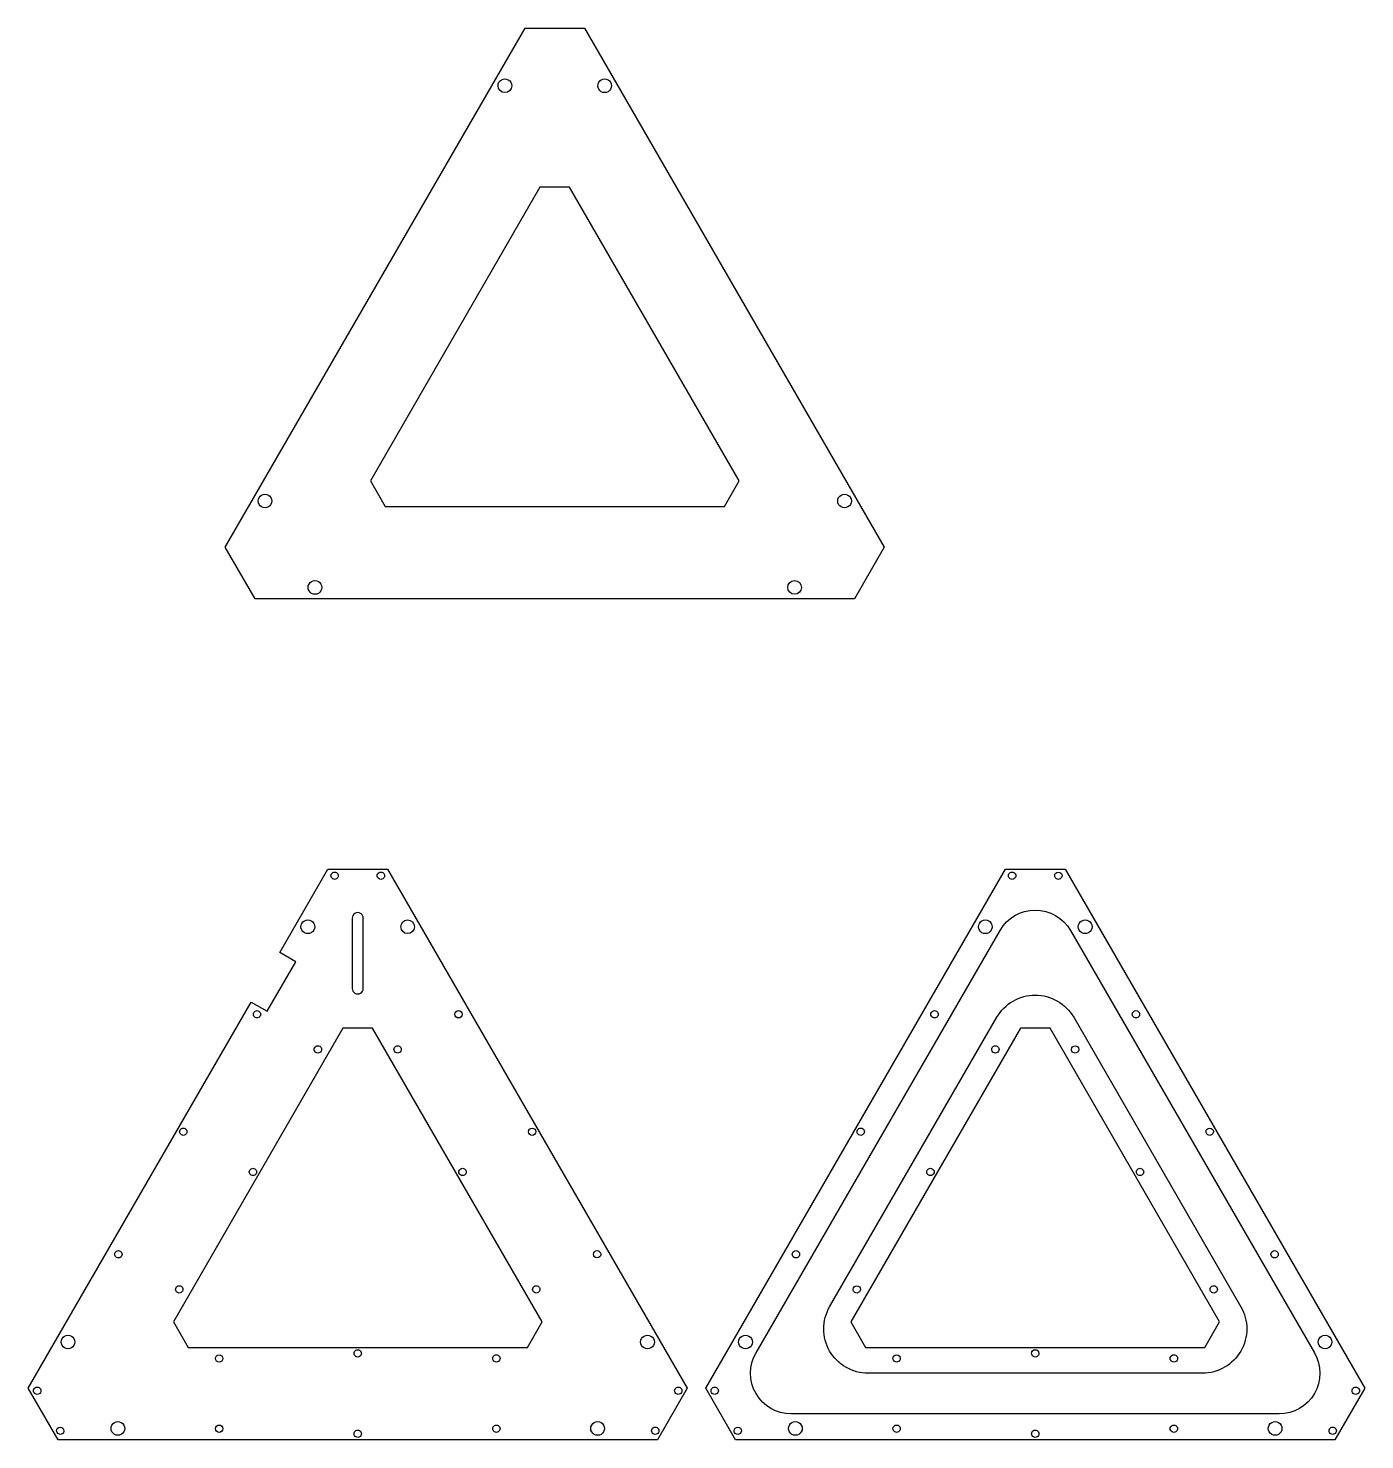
# Model space of a CAD drawing. Extents: x 89 to 635, y 56 to 757.
# Drawn here: x 89.1 to 450.6, y 374.8 to 756.8 of the extents above; entities that cross this region are included whole.
import ezdxf

# ---------------------------------------------------------------- set-up
doc = ezdxf.new("R2010")
doc.units = 0
doc.layers.get('0').update_dxf_attribs({"linetype": 'CONTINUOUS'})

msp = doc.modelspace()

# ---------------------------------------------------------------- linework, layer by layer
at = {"color": 7}
for p, q in [((142.418766, 616.357125), (223.495036, 756.785345)), ((223.495036, 756.785345), (239.595036, 756.785345)), ((239.595036, 756.785345), (320.671306, 616.357125)), ((219.895026, 741.222065), (219.895026, 741.222065)), ((246.895026, 741.222065), (246.895026, 741.222065)), ((227.545036, 713.800155), (181.670036, 634.342315)), ((235.545036, 713.800155), (227.545036, 713.800155)), ((281.420036, 634.342315), (235.545036, 713.800155)), ((181.670036, 634.342315), (185.670036, 627.414115)), ((277.420036, 627.414115), (281.420036, 634.342315)), ((155.021952, 628.858605), (155.021952, 628.858605)), ((185.670036, 627.414115), (277.420036, 627.414115)), ((311.768106, 628.858605), (311.768106, 628.858605)), ((150.468766, 602.414115), (142.418766, 616.357125)), ((320.671306, 616.357125), (312.621306, 602.414115)), ((168.521956, 605.475915), (168.521956, 605.475915)), ((298.268126, 605.475915), (298.268126, 605.475915)), ((312.621306, 602.414115), (150.468766, 602.414115)), ((157.20254, 506.70177), (170.20254, 529.218431)), ((170.20254, 529.218431), (186.30254, 529.218431)), ((172.99254, 527.468431), (172.99254, 527.468431)), ((185.49254, 527.468431), (185.49254, 527.468431)), ((186.30254, 529.218431), (267.378811, 388.790211)), ((272.378811, 388.790211), (353.455081, 529.218431)), ((353.455081, 529.218431), (369.555081, 529.218431)), ((356.245081, 527.468431), (356.245081, 527.468431)), ((368.745081, 527.468431), (368.745081, 527.468431)), ((369.555081, 529.218431), (450.631351, 388.790211)), ((176.75254, 515.9924), (176.75254, 515.9924)), ((166.60254, 513.655159), (166.60254, 513.655159)), ((193.60254, 513.655159), (193.60254, 513.655159)), ((285.979446, 398.347202), (351.978801, 512.66144)), ((349.855081, 513.655159), (349.855081, 513.655159)), ((376.855081, 513.655159), (376.855081, 513.655159)), ((153.782667, 490.778376), (161.532667, 504.20177)), ((161.532667, 504.20177), (157.20254, 506.70177)), ((89.12627, 388.790211), (149.45254, 493.278376)), ((149.45254, 493.278376), (153.782667, 490.778376)), ((151.996216, 489.969421), (151.996216, 489.969421)), ((206.488865, 489.969421), (206.488865, 489.969421)), ((305.89803, 410.847202), (351.112776, 489.16144)), ((335.248756, 489.969421), (335.248756, 489.969421)), ((371.897386, 489.16144), (417.112132, 410.847202)), ((389.741405, 489.969421), (389.741405, 489.969421)), ((174.25254, 486.233236), (128.37754, 406.775406)), ((182.25254, 486.233236), (174.25254, 486.233236)), ((174.25254, 486.233236), (174.25254, 486.233236)), ((228.12754, 406.775406), (182.25254, 486.233236)), ((357.505081, 486.233236), (311.630081, 406.775406)), ((365.505081, 486.233236), (357.505081, 486.233236)), ((357.505081, 486.233236), (357.505081, 486.233236)), ((411.380081, 406.775406), (365.505081, 486.233236)), ((168.450698, 480.469421), (168.450698, 480.469421)), ((190.034382, 480.469421), (190.034382, 480.469421)), ((351.703239, 480.469421), (351.703239, 480.469421)), ((373.286923, 480.469421), (373.286923, 480.469421)), ((132.056333, 458.192531), (132.056333, 458.192531)), ((226.426681, 458.196111), (226.426681, 458.196111)), ((315.308873, 458.192531), (315.308873, 458.192531)), ((409.679221, 458.196111), (409.679221, 458.196111)), ((150.903113, 447.316111), (150.903113, 447.316111)), ((207.584035, 447.312531), (207.584035, 447.312531)), ((334.155653, 447.316111), (334.155653, 447.316111)), ((390.836575, 447.312531), (390.836575, 447.312531)), ((114.508747, 425.039221), (114.508747, 425.039221)), ((243.976334, 425.039221), (243.976334, 425.039221)), ((297.761288, 425.039221), (297.761288, 425.039221)), ((427.228874, 425.039221), (427.228874, 425.039221)), ((130.96323, 415.539221), (130.96323, 415.539221)), ((227.521851, 415.539221), (227.521851, 415.539221)), ((314.21577, 415.539221), (314.21577, 415.539221)), ((410.774391, 415.539221), (410.774391, 415.539221)), ((305.89803, 410.847202), (305.89803, 410.847202)), ((128.37754, 406.775406), (132.37754, 399.847202)), ((224.12754, 399.847202), (228.12754, 406.775406)), ((311.630081, 406.775406), (315.630081, 399.847202)), ((407.380081, 399.847202), (411.380081, 406.775406)), ((101.729459, 401.291686), (101.729459, 401.291686)), ((258.475622, 401.291686), (258.475622, 401.291686)), ((284.981999, 401.291686), (284.981999, 401.291686)), ((441.728162, 401.291686), (441.728162, 401.291686)), ((132.37754, 399.847202), (224.12754, 399.847202)), ((179.240473, 398.227202), (179.240473, 398.227202)), ((315.630081, 399.847202), (407.380081, 399.847202)), ((362.493014, 398.227202), (362.493014, 398.227202)), ((141.755072, 396.847202), (141.755072, 396.847202)), ((216.730009, 396.847202), (216.730009, 396.847202)), ((325.007612, 396.847202), (325.007612, 396.847202)), ((399.982549, 396.847202), (399.982549, 396.847202)), ((406.719827, 392.847202), (316.290335, 392.847202)), ((97.17627, 374.847202), (89.12627, 388.790211)), ((92.531815, 388.106366), (92.531815, 388.106366)), ((267.378811, 388.790211), (259.328811, 374.847202)), ((265.953266, 388.106366), (265.953266, 388.106366)), ((267.378811, 388.790211), (267.378811, 388.790211)), ((280.428811, 374.847202), (272.378811, 388.790211)), ((275.784355, 388.106366), (275.784355, 388.106366)), ((450.631351, 388.790211), (442.581351, 374.847202)), ((449.205806, 388.106366), (449.205806, 388.106366)), ((450.631351, 388.790211), (450.631351, 388.790211)), ((427.504436, 381.847202), (295.505725, 381.847202)), ((295.505725, 381.847202), (295.505725, 381.847202)), ((259.328811, 374.847202), (97.17627, 374.847202)), ((98.781815, 377.281048), (98.781815, 377.281048)), ((115.229459, 377.909), (115.229459, 377.909)), ((141.755072, 377.847202), (141.755072, 377.847202)), ((179.244607, 376.467202), (179.244607, 376.467202)), ((216.730009, 377.847202), (216.730009, 377.847202)), ((244.975622, 377.909), (244.975622, 377.909)), ((259.703266, 377.281048), (259.703266, 377.281048)), ((442.581351, 374.847202), (280.428811, 374.847202)), ((282.034355, 377.281048), (282.034355, 377.281048)), ((298.481999, 377.909), (298.481999, 377.909)), ((325.007612, 377.847202), (325.007612, 377.847202)), ((362.497148, 376.467202), (362.497148, 376.467202)), ((399.982549, 377.847202), (399.982549, 377.847202)), ((428.228162, 377.909), (428.228162, 377.909)), ((442.955806, 377.281048), (442.955806, 377.281048))]:
    msp.add_line(p, q, dxfattribs=at)
for points in [[(216.195026, 741.222065), (216.195026, 741.883006), (216.547634, 742.493741), (217.120026, 742.824212)], [(218.045026, 739.372065), (217.023299, 739.372065), (216.195026, 740.200338), (216.195026, 741.222065)], [(217.120026, 742.824212), (217.692418, 743.154682), (218.397634, 743.154682), (218.970026, 742.824212)], [(219.895026, 741.222065), (219.895026, 740.200338), (219.066753, 739.372065), (218.045026, 739.372065)], [(218.970026, 742.824212), (219.542418, 742.493741), (219.895026, 741.883006), (219.895026, 741.222065)], [(243.195026, 741.222065), (243.195026, 741.883006), (243.547634, 742.493741), (244.120026, 742.824212)], [(244.120026, 739.619918), (243.547634, 739.950388), (243.195026, 740.561123), (243.195026, 741.222065)], [(244.120026, 742.824212), (244.692418, 743.154682), (245.397634, 743.154682), (245.970026, 742.824212)], [(245.970026, 742.824212), (246.542418, 742.493741), (246.895026, 741.883006), (246.895026, 741.222065)], [(246.895026, 741.222065), (246.895026, 740.561123), (246.542418, 739.950388), (245.970026, 739.619918)], [(245.970026, 739.619918), (245.397634, 739.289447), (244.692418, 739.289447), (244.120026, 739.619918)], [(151.321952, 628.858605), (151.321952, 629.519546), (151.67456, 630.130281), (152.246952, 630.460752)], [(152.246952, 630.460752), (152.819344, 630.791222), (153.52456, 630.791222), (154.096952, 630.460752)], [(154.096952, 630.460752), (154.669344, 630.130281), (155.021952, 629.519546), (155.021952, 628.858605)], [(308.068106, 628.858605), (308.068106, 629.519546), (308.420714, 630.130281), (308.993106, 630.460752)], [(308.993106, 630.460752), (309.565498, 630.791222), (310.270714, 630.791222), (310.843106, 630.460752)], [(310.843106, 630.460752), (311.415498, 630.130281), (311.768106, 629.519546), (311.768106, 628.858605)], [(152.246952, 627.256458), (151.67456, 627.586928), (151.321952, 628.197663), (151.321952, 628.858605)], [(154.096952, 627.256458), (153.52456, 626.925987), (152.819344, 626.925987), (152.246952, 627.256458)], [(155.021952, 628.858605), (155.021952, 628.197663), (154.669344, 627.586928), (154.096952, 627.256458)], [(308.993106, 627.256458), (308.420714, 627.586928), (308.068106, 628.197663), (308.068106, 628.858605)], [(310.843106, 627.256458), (310.270714, 626.925987), (309.565498, 626.925987), (308.993106, 627.256458)], [(311.768106, 628.858605), (311.768106, 628.197663), (311.415498, 627.586928), (310.843106, 627.256458)], [(165.746956, 607.078062), (166.319348, 607.408532), (167.024564, 607.408532), (167.596956, 607.078062)], [(294.568126, 605.475915), (294.568126, 606.497641), (295.396399, 607.325914), (296.418126, 607.325914)], [(296.418126, 607.325914), (297.439853, 607.325914), (298.268126, 606.497641), (298.268126, 605.475915)], [(164.821956, 605.475915), (164.821956, 606.136856), (165.174564, 606.747591), (165.746956, 607.078062)], [(165.746956, 603.873768), (165.174564, 604.204238), (164.821956, 604.814973), (164.821956, 605.475915)], [(167.596956, 603.873768), (167.024564, 603.543297), (166.319348, 603.543297), (165.746956, 603.873768)], [(167.596956, 607.078062), (168.169348, 606.747591), (168.521956, 606.136856), (168.521956, 605.475915)], [(168.521956, 605.475915), (168.521956, 604.814973), (168.169348, 604.204238), (167.596956, 603.873768)], [(296.418126, 603.625915), (295.396399, 603.625915), (294.568126, 604.454188), (294.568126, 605.475915)], [(298.268126, 605.475915), (298.268126, 604.454188), (297.439853, 603.625915), (296.418126, 603.625915)], [(171.01254, 527.468431), (171.01254, 527.822123), (171.201233, 528.148949), (171.50754, 528.325796)], [(171.50754, 526.611065), (171.201233, 526.787912), (171.01254, 527.114738), (171.01254, 527.468431)], [(171.50754, 528.325796), (171.813847, 528.502642), (172.191233, 528.502642), (172.49754, 528.325796)], [(172.49754, 528.325796), (172.803847, 528.148949), (172.99254, 527.822123), (172.99254, 527.468431)], [(172.99254, 527.468431), (172.99254, 527.114738), (172.803847, 526.787912), (172.49754, 526.611065)], [(183.51254, 527.468431), (183.51254, 527.822123), (183.701233, 528.148949), (184.00754, 528.325796)], [(184.00754, 526.611065), (183.701233, 526.787912), (183.51254, 527.114738), (183.51254, 527.468431)], [(184.00754, 528.325796), (184.313847, 528.502642), (184.691233, 528.502642), (184.99754, 528.325796)], [(184.99754, 528.325796), (185.303847, 528.148949), (185.49254, 527.822123), (185.49254, 527.468431)], [(185.49254, 527.468431), (185.49254, 527.114738), (185.303847, 526.787912), (184.99754, 526.611065)], [(354.265081, 527.468431), (354.265081, 527.822123), (354.453774, 528.148949), (354.760081, 528.325796)], [(354.760081, 526.611065), (354.453774, 526.787912), (354.265081, 527.114738), (354.265081, 527.468431)], [(354.760081, 528.325796), (355.066388, 528.502642), (355.443774, 528.502642), (355.750081, 528.325796)], [(355.750081, 528.325796), (356.056388, 528.148949), (356.245081, 527.822123), (356.245081, 527.468431)], [(356.245081, 527.468431), (356.245081, 527.114738), (356.056388, 526.787912), (355.750081, 526.611065)], [(366.765081, 527.468431), (366.765081, 528.015192), (367.208319, 528.45843), (367.755081, 528.45843)], [(367.260081, 526.611065), (366.953774, 526.787912), (366.765081, 527.114738), (366.765081, 527.468431)], [(367.755081, 528.45843), (368.301843, 528.45843), (368.745081, 528.015192), (368.745081, 527.468431)], [(368.745081, 527.468431), (368.745081, 527.114738), (368.556388, 526.787912), (368.250081, 526.611065)], [(172.49754, 526.611065), (172.191233, 526.434219), (171.813847, 526.434219), (171.50754, 526.611065)], [(184.99754, 526.611065), (184.691233, 526.434219), (184.313847, 526.434219), (184.00754, 526.611065)], [(355.750081, 526.611065), (355.443774, 526.434219), (355.066388, 526.434219), (354.760081, 526.611065)], [(368.250081, 526.611065), (367.943774, 526.434219), (367.566388, 526.434219), (367.260081, 526.611065)], [(177.50254, 517.291438), (177.038439, 517.023489), (176.75254, 516.528299), (176.75254, 515.9924)], [(176.75254, 515.9924), (176.75254, 515.9924), (176.75254, 496.9924), (176.75254, 496.9924)], [(179.00254, 517.291438), (178.538439, 517.559387), (177.966642, 517.559387), (177.50254, 517.291438)], [(179.75254, 515.9924), (179.75254, 516.528299), (179.466642, 517.023489), (179.00254, 517.291438)], [(179.75254, 496.9924), (179.75254, 496.9924), (179.75254, 515.9924), (179.75254, 515.9924)], [(351.978801, 512.66144), (353.943762, 516.064851), (357.575159, 518.16144), (361.505081, 518.16144)], [(361.505081, 518.16144), (365.435002, 518.16144), (369.066399, 516.064851), (371.03136, 512.66144)], [(162.90254, 513.655159), (162.90254, 514.3161), (163.255148, 514.926835), (163.82754, 515.257306)], [(163.82754, 512.053012), (163.255148, 512.383483), (162.90254, 512.994218), (162.90254, 513.655159)], [(163.82754, 515.257306), (164.399932, 515.587777), (165.105148, 515.587777), (165.67754, 515.257306)], [(165.67754, 512.053012), (165.105148, 511.722541), (164.399932, 511.722541), (163.82754, 512.053012)], [(165.67754, 515.257306), (166.249932, 514.926835), (166.60254, 514.3161), (166.60254, 513.655159)], [(166.60254, 513.655159), (166.60254, 512.994218), (166.249932, 512.383483), (165.67754, 512.053012)], [(189.90254, 513.655159), (189.902541, 514.676886), (190.730814, 515.505159), (191.75254, 515.505159)], [(191.75254, 511.805159), (190.730814, 511.805159), (189.902541, 512.633432), (189.90254, 513.655159)], [(191.75254, 515.505159), (192.774267, 515.505159), (193.60254, 514.676886), (193.60254, 513.655159)], [(193.60254, 513.655159), (193.60254, 512.633432), (192.774267, 511.805159), (191.75254, 511.805159)], [(346.155081, 513.655159), (346.155081, 514.3161), (346.507689, 514.926835), (347.080081, 515.257306)], [(347.080081, 512.053012), (346.507689, 512.383483), (346.155081, 512.994218), (346.155081, 513.655159)], [(347.080081, 515.257306), (347.652473, 515.587777), (348.357689, 515.587777), (348.930081, 515.257306)], [(348.930081, 512.053012), (348.357689, 511.722541), (347.652473, 511.722541), (347.080081, 512.053012)], [(348.930081, 515.257306), (349.502473, 514.926835), (349.855081, 514.3161), (349.855081, 513.655159)], [(349.855081, 513.655159), (349.855081, 512.994218), (349.502473, 512.383483), (348.930081, 512.053012)], [(371.03136, 512.66144), (371.03136, 512.66144), (437.030716, 398.347202), (437.030716, 398.347202)], [(373.155081, 513.655159), (373.155081, 514.3161), (373.507689, 514.926835), (374.080081, 515.257306)], [(374.080081, 512.053012), (373.507689, 512.383483), (373.155081, 512.994218), (373.155081, 513.655159)], [(374.080081, 515.257306), (374.652473, 515.587777), (375.357689, 515.587777), (375.930081, 515.257306)], [(375.930081, 512.053012), (375.357689, 511.722541), (374.652473, 511.722541), (374.080081, 512.053012)], [(375.930081, 515.257306), (376.502473, 514.926835), (376.855081, 514.3161), (376.855081, 513.655159)], [(376.855081, 513.655159), (376.855081, 512.994218), (376.502473, 512.383483), (375.930081, 512.053012)], [(176.75254, 496.9924), (176.75254, 496.456502), (177.038439, 495.961311), (177.50254, 495.693362)], [(179.00254, 495.693362), (179.466642, 495.961311), (179.75254, 496.456502), (179.75254, 496.9924)], [(177.50254, 495.693362), (177.966642, 495.425413), (178.538439, 495.425413), (179.00254, 495.693362)], [(351.112776, 489.16144), (353.256369, 492.874252), (357.217894, 495.16144), (361.505081, 495.16144)], [(361.505081, 495.16144), (365.792268, 495.16144), (369.753792, 492.874252), (371.897386, 489.16144)], [(150.016216, 489.969421), (150.016216, 490.323114), (150.204909, 490.64994), (150.511216, 490.826786)], [(150.511216, 489.112056), (150.204909, 489.288902), (150.016216, 489.615728), (150.016216, 489.969421)], [(150.511216, 490.826786), (150.817523, 491.003633), (151.194909, 491.003633), (151.501216, 490.826786)], [(151.501216, 489.112056), (151.194909, 488.935209), (150.817523, 488.935209), (150.511216, 489.112056)], [(151.501216, 490.826786), (151.807523, 490.64994), (151.996216, 490.323114), (151.996216, 489.969421)], [(151.996216, 489.969421), (151.996216, 489.615728), (151.807523, 489.288902), (151.501216, 489.112056)], [(204.508865, 489.969421), (204.508865, 490.516183), (204.952103, 490.959421), (205.498865, 490.959421)], [(205.498865, 488.979421), (204.952103, 488.979421), (204.508865, 489.422659), (204.508865, 489.969421)], [(205.498865, 490.959421), (206.045627, 490.959421), (206.488865, 490.516183), (206.488865, 489.969421)], [(206.488865, 489.969421), (206.488865, 489.422659), (206.045627, 488.979421), (205.498865, 488.979421)], [(333.268756, 489.969421), (333.268756, 490.323114), (333.457449, 490.64994), (333.763756, 490.826786)], [(333.763756, 489.112056), (333.457449, 489.288902), (333.268756, 489.615728), (333.268756, 489.969421)], [(333.763756, 490.826786), (334.070063, 491.003633), (334.447449, 491.003633), (334.753756, 490.826786)], [(334.753756, 489.112056), (334.447449, 488.935209), (334.070063, 488.935209), (333.763756, 489.112056)], [(334.753756, 490.826786), (335.060063, 490.64994), (335.248756, 490.323114), (335.248756, 489.969421)], [(335.248756, 489.969421), (335.248756, 489.615728), (335.060063, 489.288902), (334.753756, 489.112056)], [(387.761405, 489.969421), (387.761405, 490.516183), (388.204644, 490.959421), (388.751405, 490.959421)], [(388.256405, 489.112056), (387.950098, 489.288902), (387.761405, 489.615728), (387.761405, 489.969421)], [(389.246405, 489.112056), (388.940098, 488.935209), (388.562712, 488.935209), (388.256405, 489.112056)], [(388.751405, 490.959421), (389.298167, 490.959421), (389.741405, 490.516183), (389.741405, 489.969421)], [(389.741405, 489.969421), (389.741405, 489.615728), (389.552712, 489.288902), (389.246405, 489.112056)], [(166.470698, 480.469421), (166.470698, 480.823114), (166.659391, 481.14994), (166.965698, 481.326786)], [(166.965698, 481.326786), (167.272006, 481.503633), (167.649391, 481.503633), (167.955698, 481.326786)], [(167.955698, 481.326786), (168.262006, 481.14994), (168.450698, 480.823114), (168.450698, 480.469421)], [(188.054382, 480.469421), (188.054382, 480.823114), (188.243075, 481.14994), (188.549382, 481.326786)], [(188.549382, 481.326786), (188.855689, 481.503633), (189.233075, 481.503633), (189.539382, 481.326786)], [(189.539382, 481.326786), (189.845689, 481.14994), (190.034382, 480.823114), (190.034382, 480.469421)], [(349.723239, 480.469421), (349.723239, 480.823114), (349.911932, 481.14994), (350.218239, 481.326786)], [(350.218239, 481.326786), (350.524546, 481.503633), (350.901932, 481.503633), (351.208239, 481.326786)], [(351.208239, 481.326786), (351.514546, 481.14994), (351.703239, 480.823114), (351.703239, 480.469421)], [(371.306923, 480.469421), (371.306923, 481.016183), (371.750161, 481.459421), (372.296923, 481.459421)], [(372.296923, 481.459421), (372.843684, 481.459421), (373.286923, 481.016183), (373.286923, 480.469421)], [(166.965698, 479.612056), (166.659391, 479.788902), (166.470698, 480.115728), (166.470698, 480.469421)], [(167.955698, 479.612056), (167.649391, 479.435209), (167.272006, 479.435209), (166.965698, 479.612056)], [(168.450698, 480.469421), (168.450698, 480.115728), (168.262006, 479.788902), (167.955698, 479.612056)], [(188.549382, 479.612056), (188.243075, 479.788902), (188.054382, 480.115728), (188.054382, 480.469421)], [(189.539382, 479.612056), (189.233075, 479.435209), (188.855689, 479.435209), (188.549382, 479.612056)], [(190.034382, 480.469421), (190.034382, 480.115728), (189.845689, 479.788902), (189.539382, 479.612056)], [(350.218239, 479.612056), (349.911932, 479.788902), (349.723239, 480.115728), (349.723239, 480.469421)], [(351.208239, 479.612056), (350.901932, 479.435209), (350.524546, 479.435209), (350.218239, 479.612056)], [(351.703239, 480.469421), (351.703239, 480.115728), (351.514546, 479.788902), (351.208239, 479.612056)], [(371.801923, 479.612056), (371.495616, 479.788902), (371.306923, 480.115728), (371.306923, 480.469421)], [(372.791923, 479.612056), (372.485616, 479.435209), (372.10823, 479.435209), (371.801923, 479.612056)], [(373.286923, 480.469421), (373.286923, 480.115728), (373.09823, 479.788902), (372.791923, 479.612056)], [(130.076333, 458.192531), (130.076333, 458.546224), (130.265026, 458.873049), (130.571333, 459.049896)], [(130.571333, 459.049896), (130.87764, 459.226742), (131.255026, 459.226742), (131.561333, 459.049896)], [(131.561333, 459.049896), (131.86764, 458.873049), (132.056333, 458.546224), (132.056333, 458.192531)], [(224.446681, 458.196111), (224.446681, 458.742873), (224.889919, 459.186111), (225.436681, 459.186111)], [(225.436681, 459.186111), (225.983443, 459.186111), (226.426681, 458.742873), (226.426681, 458.196111)], [(313.328873, 458.192531), (313.328873, 458.546224), (313.517566, 458.873049), (313.823873, 459.049896)], [(313.823873, 459.049896), (314.13018, 459.226742), (314.507566, 459.226742), (314.813873, 459.049896)], [(314.813873, 459.049896), (315.12018, 458.873049), (315.308873, 458.546224), (315.308873, 458.192531)], [(407.699221, 458.196111), (407.699221, 458.742873), (408.142459, 459.186111), (408.689221, 459.186111)], [(408.689221, 459.186111), (409.235983, 459.186111), (409.679221, 458.742873), (409.679221, 458.196111)], [(130.571333, 457.335166), (130.265026, 457.512012), (130.076333, 457.838838), (130.076333, 458.192531)], [(131.561333, 457.335166), (131.255026, 457.158319), (130.87764, 457.158319), (130.571333, 457.335166)], [(132.056333, 458.192531), (132.056333, 457.838838), (131.86764, 457.512012), (131.561333, 457.335166)], [(225.436681, 457.206111), (224.889919, 457.206111), (224.446681, 457.649349), (224.446681, 458.196111)], [(226.426681, 458.196111), (226.426681, 457.649349), (225.983443, 457.206111), (225.436681, 457.206111)], [(313.823873, 457.335166), (313.517566, 457.512012), (313.328873, 457.838838), (313.328873, 458.192531)], [(314.813873, 457.335166), (314.507566, 457.158319), (314.13018, 457.158319), (313.823873, 457.335166)], [(315.308873, 458.192531), (315.308873, 457.838838), (315.12018, 457.512012), (314.813873, 457.335166)], [(408.194221, 457.338746), (407.887914, 457.515592), (407.699221, 457.842418), (407.699221, 458.196111)], [(409.184221, 457.338746), (408.877914, 457.161899), (408.500528, 457.161899), (408.194221, 457.338746)], [(409.679221, 458.196111), (409.679221, 457.842418), (409.490528, 457.515592), (409.184221, 457.338746)], [(148.923113, 447.316111), (148.923113, 447.669804), (149.111806, 447.99663), (149.418113, 448.173476)], [(149.418113, 446.458746), (149.111806, 446.635592), (148.923113, 446.962418), (148.923113, 447.316111)], [(149.418113, 448.173476), (149.72442, 448.350323), (150.101806, 448.350323), (150.408113, 448.173476)], [(150.408113, 448.173476), (150.71442, 447.99663), (150.903113, 447.669804), (150.903113, 447.316111)], [(150.903113, 447.316111), (150.903113, 446.962418), (150.71442, 446.635592), (150.408113, 446.458746)], [(205.604035, 447.312531), (205.604035, 447.666224), (205.792728, 447.993049), (206.099035, 448.169896)], [(206.099035, 446.455166), (205.792728, 446.632012), (205.604035, 446.958838), (205.604035, 447.312531)], [(206.099035, 448.169896), (206.405342, 448.346742), (206.782728, 448.346742), (207.089035, 448.169896)], [(207.089035, 448.169896), (207.395342, 447.993049), (207.584035, 447.666224), (207.584035, 447.312531)], [(207.584035, 447.312531), (207.584035, 446.958838), (207.395342, 446.632012), (207.089035, 446.455166)], [(332.175653, 447.316111), (332.175653, 447.669804), (332.364346, 447.99663), (332.670653, 448.173476)], [(332.670653, 446.458746), (332.364346, 446.635592), (332.175653, 446.962418), (332.175653, 447.316111)], [(332.670653, 448.173476), (332.97696, 448.350323), (333.354346, 448.350323), (333.660653, 448.173476)], [(333.660653, 448.173476), (333.96696, 447.99663), (334.155653, 447.669804), (334.155653, 447.316111)], [(334.155653, 447.316111), (334.155653, 446.962418), (333.96696, 446.635592), (333.660653, 446.458746)], [(388.856575, 447.312531), (388.856575, 447.666224), (389.045268, 447.993049), (389.351575, 448.169896)], [(389.351575, 446.455166), (389.045268, 446.632012), (388.856575, 446.958838), (388.856575, 447.312531)], [(389.351575, 448.169896), (389.657883, 448.346742), (390.035268, 448.346742), (390.341575, 448.169896)], [(390.341575, 448.169896), (390.647883, 447.993049), (390.836575, 447.666224), (390.836575, 447.312531)], [(390.836575, 447.312531), (390.836575, 446.958838), (390.647883, 446.632012), (390.341575, 446.455166)], [(150.408113, 446.458746), (150.101806, 446.281899), (149.72442, 446.281899), (149.418113, 446.458746)], [(207.089035, 446.455166), (206.782728, 446.278319), (206.405342, 446.278319), (206.099035, 446.455166)], [(333.660653, 446.458746), (333.354346, 446.281899), (332.97696, 446.281899), (332.670653, 446.458746)], [(390.341575, 446.455166), (390.035268, 446.278319), (389.657883, 446.278319), (389.351575, 446.455166)], [(112.528747, 425.039221), (112.528747, 425.392914), (112.71744, 425.719739), (113.023747, 425.896586)], [(113.023747, 424.181856), (112.71744, 424.358702), (112.528747, 424.685528), (112.528747, 425.039221)], [(113.023747, 425.896586), (113.330054, 426.073432), (113.70744, 426.073432), (114.013747, 425.896586)], [(114.013747, 424.181856), (113.70744, 424.005009), (113.330054, 424.005009), (113.023747, 424.181856)], [(114.013747, 425.896586), (114.320054, 425.719739), (114.508747, 425.392914), (114.508747, 425.039221)], [(114.508747, 425.039221), (114.508747, 424.685528), (114.320054, 424.358702), (114.013747, 424.181856)], [(241.996334, 425.039221), (241.996334, 425.585983), (242.439572, 426.029221), (242.986334, 426.029221)], [(242.986334, 424.049221), (242.439572, 424.049221), (241.996334, 424.492459), (241.996334, 425.039221)], [(242.986334, 426.029221), (243.533095, 426.029221), (243.976333, 425.585983), (243.976334, 425.039221)], [(243.976334, 425.039221), (243.976333, 424.492459), (243.533095, 424.049221), (242.986334, 424.049221)], [(295.781288, 425.039221), (295.781288, 425.392914), (295.969981, 425.719739), (296.276288, 425.896586)], [(296.276288, 424.181856), (295.969981, 424.358702), (295.781288, 424.685528), (295.781288, 425.039221)], [(296.276288, 425.896586), (296.582595, 426.073432), (296.959981, 426.073432), (297.266288, 425.896586)], [(297.266288, 424.181856), (296.959981, 424.005009), (296.582595, 424.005009), (296.276288, 424.181856)], [(297.266288, 425.896586), (297.572595, 425.719739), (297.761288, 425.392914), (297.761288, 425.039221)], [(297.761288, 425.039221), (297.761288, 424.685528), (297.572595, 424.358702), (297.266288, 424.181856)], [(425.248874, 425.039221), (425.248874, 425.392914), (425.437567, 425.719739), (425.743874, 425.896586)], [(425.743874, 424.181856), (425.437567, 424.358702), (425.248874, 424.685528), (425.248874, 425.039221)], [(425.743874, 425.896586), (426.050181, 426.073432), (426.427567, 426.073432), (426.733874, 425.896586)], [(426.733874, 424.181856), (426.427567, 424.005009), (426.050181, 424.005009), (425.743874, 424.181856)], [(426.733874, 425.896586), (427.040181, 425.719739), (427.228874, 425.392914), (427.228874, 425.039221)], [(427.228874, 425.039221), (427.228874, 424.685528), (427.040181, 424.358702), (426.733874, 424.181856)], [(128.98323, 415.539221), (128.98323, 415.892914), (129.171923, 416.219739), (129.47823, 416.396586)], [(129.47823, 416.396586), (129.784537, 416.573432), (130.161923, 416.573432), (130.46823, 416.396586)], [(130.46823, 416.396586), (130.774537, 416.219739), (130.96323, 415.892914), (130.96323, 415.539221)], [(225.541851, 415.539221), (225.541851, 415.892914), (225.730544, 416.219739), (226.036851, 416.396586)], [(226.036851, 416.396586), (226.343158, 416.573432), (226.720544, 416.573432), (227.026851, 416.396586)], [(227.026851, 416.396586), (227.333158, 416.219739), (227.521851, 415.892914), (227.521851, 415.539221)], [(312.23577, 415.539221), (312.23577, 416.085983), (312.679008, 416.529221), (313.22577, 416.529221)], [(313.22577, 416.529221), (313.772532, 416.529221), (314.21577, 416.085983), (314.21577, 415.539221)], [(408.794391, 415.539221), (408.794391, 415.892914), (408.983084, 416.219739), (409.289391, 416.396586)], [(409.289391, 416.396586), (409.595698, 416.573432), (409.973084, 416.573432), (410.279391, 416.396586)], [(410.279391, 416.396586), (410.585698, 416.219739), (410.774391, 415.892914), (410.774391, 415.539221)], [(129.47823, 414.681856), (129.171923, 414.858702), (128.98323, 415.185528), (128.98323, 415.539221)], [(130.46823, 414.681856), (130.161923, 414.505009), (129.784537, 414.505009), (129.47823, 414.681856)], [(130.96323, 415.539221), (130.96323, 415.185528), (130.774537, 414.858702), (130.46823, 414.681856)], [(226.036851, 414.681856), (225.730544, 414.858702), (225.541851, 415.185528), (225.541851, 415.539221)], [(227.026851, 414.681856), (226.720544, 414.505009), (226.343158, 414.505009), (226.036851, 414.681856)], [(227.521851, 415.539221), (227.521851, 415.185528), (227.333158, 414.858702), (227.026851, 414.681856)], [(312.73077, 414.681856), (312.424463, 414.858702), (312.23577, 415.185528), (312.23577, 415.539221)], [(313.72077, 414.681856), (313.414463, 414.505009), (313.037077, 414.505009), (312.73077, 414.681856)], [(314.21577, 415.539221), (314.21577, 415.185528), (314.027077, 414.858702), (313.72077, 414.681856)], [(409.289391, 414.681856), (408.983084, 414.858702), (408.794391, 415.185528), (408.794391, 415.539221)], [(410.279391, 414.681856), (409.973084, 414.505009), (409.595698, 414.505009), (409.289391, 414.681856)], [(410.774391, 415.539221), (410.774391, 415.185528), (410.585698, 414.858702), (410.279391, 414.681856)], [(305.89803, 398.847202), (303.754436, 402.560015), (303.754436, 407.134389), (305.89803, 410.847202)], [(417.112132, 410.847202), (419.255725, 407.134389), (419.255725, 402.560015), (417.112132, 398.847202)], [(98.029459, 401.291686), (98.029459, 401.952627), (98.382067, 402.563362), (98.954459, 402.893833)], [(98.954459, 399.689539), (98.382067, 400.020009), (98.029459, 400.630744), (98.029459, 401.291686)], [(98.954459, 402.893833), (99.526851, 403.224303), (100.232067, 403.224303), (100.804459, 402.893833)], [(100.804459, 402.893833), (101.376851, 402.563362), (101.729459, 401.952627), (101.729459, 401.291686)], [(101.729459, 401.291686), (101.729459, 400.630744), (101.376851, 400.020009), (100.804459, 399.689539)], [(254.775622, 401.291686), (254.775622, 401.952627), (255.12823, 402.563362), (255.700622, 402.893833)], [(255.700622, 399.689539), (255.12823, 400.020009), (254.775622, 400.630744), (254.775622, 401.291686)], [(255.700622, 402.893833), (256.273014, 403.224303), (256.97823, 403.224303), (257.550622, 402.893833)], [(257.550622, 402.893833), (258.123014, 402.563362), (258.475622, 401.952627), (258.475622, 401.291686)], [(258.475622, 401.291686), (258.475622, 400.630744), (258.123014, 400.020009), (257.550622, 399.689539)], [(281.281999, 401.291686), (281.281999, 401.952627), (281.634607, 402.563362), (282.206999, 402.893833)], [(282.206999, 399.689539), (281.634607, 400.020009), (281.281999, 400.630744), (281.281999, 401.291686)], [(282.206999, 402.893833), (282.779391, 403.224303), (283.484607, 403.224303), (284.056999, 402.893833)], [(284.056999, 402.893833), (284.629391, 402.563362), (284.981999, 401.952627), (284.981999, 401.291686)], [(284.981999, 401.291686), (284.981999, 400.630744), (284.629391, 400.020009), (284.056999, 399.689539)], [(438.028162, 401.291686), (438.028162, 401.952627), (438.38077, 402.563362), (438.953162, 402.893833)], [(438.953162, 399.689539), (438.38077, 400.020009), (438.028162, 400.630744), (438.028162, 401.291686)], [(438.953162, 402.893833), (439.525554, 403.224303), (440.23077, 403.224303), (440.803162, 402.893833)], [(440.803162, 402.893833), (441.375554, 402.563362), (441.728162, 401.952627), (441.728162, 401.291686)], [(441.728162, 401.291686), (441.728162, 400.630744), (441.375554, 400.020009), (440.803162, 399.689539)], [(100.804459, 399.689539), (100.232067, 399.359068), (99.526851, 399.359068), (98.954459, 399.689539)], [(139.775072, 396.847202), (139.775072, 397.393964), (140.21831, 397.837202), (140.765072, 397.837202)], [(140.765072, 397.837202), (141.311834, 397.837202), (141.755072, 397.393964), (141.755072, 396.847202)], [(177.260473, 398.227202), (177.260473, 398.580895), (177.449166, 398.907721), (177.755473, 399.084567)], [(177.755473, 397.369837), (177.449166, 397.546684), (177.260473, 397.873509), (177.260473, 398.227202)], [(177.755473, 399.084567), (178.06178, 399.261414), (178.439166, 399.261414), (178.745473, 399.084567)], [(178.745473, 397.369837), (178.439166, 397.192991), (178.06178, 397.192991), (177.755473, 397.369837)], [(178.745473, 399.084567), (179.05178, 398.907721), (179.240473, 398.580895), (179.240473, 398.227202)], [(179.240473, 398.227202), (179.240473, 397.873509), (179.05178, 397.546684), (178.745473, 397.369837)], [(214.750009, 396.847202), (214.750009, 397.200895), (214.938702, 397.527721), (215.245009, 397.704567)], [(215.245009, 397.704567), (215.551316, 397.881414), (215.928702, 397.881414), (216.235009, 397.704567)], [(216.235009, 397.704567), (216.541316, 397.527721), (216.730009, 397.200895), (216.730009, 396.847202)], [(257.550622, 399.689539), (256.97823, 399.359068), (256.273014, 399.359068), (255.700622, 399.689539)], [(284.056999, 399.689539), (283.484607, 399.359068), (282.779391, 399.359068), (282.206999, 399.689539)], [(285.979446, 387.347202), (284.014485, 390.750614), (284.014485, 394.94379), (285.979446, 398.347202)], [(316.290335, 392.847202), (312.003148, 392.847202), (308.041623, 395.134389), (305.89803, 398.847202)], [(323.027612, 396.847202), (323.027612, 397.393964), (323.47085, 397.837202), (324.017612, 397.837202)], [(324.017612, 397.837202), (324.564374, 397.837202), (325.007612, 397.393964), (325.007612, 396.847202)], [(360.513014, 398.227202), (360.513014, 398.773964), (360.956252, 399.217202), (361.503014, 399.217202)], [(361.008014, 397.369837), (360.701707, 397.546684), (360.513014, 397.873509), (360.513014, 398.227202)], [(361.998014, 397.369837), (361.691707, 397.192991), (361.314321, 397.192991), (361.008014, 397.369837)], [(361.503014, 399.217202), (362.049775, 399.217202), (362.493014, 398.773964), (362.493014, 398.227202)], [(362.493014, 398.227202), (362.493014, 397.873509), (362.304321, 397.546684), (361.998014, 397.369837)], [(398.002549, 396.847202), (398.002549, 397.200895), (398.191242, 397.527721), (398.497549, 397.704567)], [(398.497549, 397.704567), (398.803856, 397.881414), (399.181242, 397.881414), (399.487549, 397.704567)], [(399.487549, 397.704567), (399.793856, 397.527721), (399.982549, 397.200895), (399.982549, 396.847202)], [(417.112132, 398.847202), (414.968538, 395.134389), (411.007014, 392.847202), (406.719827, 392.847202)], [(437.030716, 398.347202), (438.995677, 394.94379), (438.995677, 390.750614), (437.030716, 387.347202)], [(440.803162, 399.689539), (440.23077, 399.359068), (439.525554, 399.359068), (438.953162, 399.689539)], [(140.765072, 395.857202), (140.21831, 395.857202), (139.775072, 396.30044), (139.775072, 396.847202)], [(141.755072, 396.847202), (141.755072, 396.30044), (141.311834, 395.857202), (140.765072, 395.857202)], [(215.245009, 395.989837), (214.938702, 396.166684), (214.750009, 396.493509), (214.750009, 396.847202)], [(216.235009, 395.989837), (215.928702, 395.812991), (215.551316, 395.812991), (215.245009, 395.989837)], [(216.730009, 396.847202), (216.730009, 396.493509), (216.541316, 396.166684), (216.235009, 395.989837)], [(323.522612, 395.989837), (323.216305, 396.166684), (323.027612, 396.493509), (323.027612, 396.847202)], [(324.512612, 395.989837), (324.206305, 395.812991), (323.828919, 395.812991), (323.522612, 395.989837)], [(325.007612, 396.847202), (325.007612, 396.493509), (324.818919, 396.166684), (324.512612, 395.989837)], [(398.497549, 395.989837), (398.191242, 396.166684), (398.002549, 396.493509), (398.002549, 396.847202)], [(399.487549, 395.989837), (399.181242, 395.812991), (398.803856, 395.812991), (398.497549, 395.989837)], [(399.982549, 396.847202), (399.982549, 396.493509), (399.793856, 396.166684), (399.487549, 395.989837)], [(90.551815, 388.106366), (90.551815, 388.460058), (90.740508, 388.786884), (91.046815, 388.963731)], [(91.046815, 387.249), (90.740508, 387.425847), (90.551815, 387.752673), (90.551815, 388.106366)], [(91.046815, 388.963731), (91.353122, 389.140577), (91.730508, 389.140577), (92.036815, 388.963731)], [(92.036815, 387.249), (91.730508, 387.072154), (91.353122, 387.072154), (91.046815, 387.249)], [(92.036815, 388.963731), (92.343122, 388.786884), (92.531815, 388.460058), (92.531815, 388.106366)], [(92.531815, 388.106366), (92.531815, 387.752673), (92.343122, 387.425847), (92.036815, 387.249)], [(263.973266, 388.106366), (263.973266, 388.460058), (264.161959, 388.786884), (264.468266, 388.963731)], [(264.468266, 387.249), (264.161959, 387.425847), (263.973266, 387.752673), (263.973266, 388.106366)], [(264.468266, 388.963731), (264.774573, 389.140577), (265.151959, 389.140577), (265.458266, 388.963731)], [(265.458266, 387.249), (265.151959, 387.072154), (264.774573, 387.072154), (264.468266, 387.249)], [(265.458266, 388.963731), (265.764573, 388.786884), (265.953266, 388.460058), (265.953266, 388.106366)], [(265.953266, 388.106366), (265.953266, 387.752673), (265.764573, 387.425847), (265.458266, 387.249)], [(273.804355, 388.106366), (273.804355, 388.460058), (273.993048, 388.786884), (274.299355, 388.963731)], [(274.299355, 387.249), (273.993048, 387.425847), (273.804355, 387.752673), (273.804355, 388.106366)], [(274.299355, 388.963731), (274.605662, 389.140577), (274.983048, 389.140577), (275.289355, 388.963731)], [(275.289355, 387.249), (274.983048, 387.072154), (274.605662, 387.072154), (274.299355, 387.249)], [(275.289355, 388.963731), (275.595662, 388.786884), (275.784355, 388.460058), (275.784355, 388.106366)], [(275.784355, 388.106366), (275.784355, 387.752673), (275.595662, 387.425847), (275.289355, 387.249)], [(295.505725, 381.847202), (291.575804, 381.847202), (287.944406, 383.94379), (285.979446, 387.347202)], [(437.030716, 387.347202), (435.065755, 383.94379), (431.434358, 381.847202), (427.504436, 381.847202)], [(447.225806, 388.106366), (447.225806, 388.460058), (447.414499, 388.786884), (447.720806, 388.963731)], [(447.720806, 387.249), (447.414499, 387.425847), (447.225806, 387.752673), (447.225806, 388.106366)], [(447.720806, 388.963731), (448.027114, 389.140577), (448.404499, 389.140577), (448.710806, 388.963731)], [(448.710806, 387.249), (448.404499, 387.072154), (448.027114, 387.072154), (447.720806, 387.249)], [(448.710806, 388.963731), (449.017114, 388.786884), (449.205806, 388.460058), (449.205806, 388.106366)], [(449.205806, 388.106366), (449.205806, 387.752673), (449.017114, 387.425847), (448.710806, 387.249)], [(96.801815, 377.281048), (96.801815, 377.82781), (97.245053, 378.271048), (97.791815, 378.271048)], [(97.791815, 378.271048), (98.338577, 378.271048), (98.781815, 377.82781), (98.781815, 377.281048)], [(111.529459, 377.909), (111.529459, 378.569941), (111.882067, 379.180676), (112.454459, 379.511147)], [(112.454459, 379.511147), (113.026851, 379.841617), (113.732067, 379.841617), (114.304459, 379.511147)], [(114.304459, 379.511147), (114.876851, 379.180676), (115.229459, 378.569941), (115.229459, 377.909)], [(139.775072, 377.847202), (139.775072, 378.393964), (140.21831, 378.837202), (140.765072, 378.837202)], [(140.765072, 378.837202), (141.311834, 378.837202), (141.755072, 378.393964), (141.755072, 377.847202)], [(214.750009, 377.847202), (214.750009, 378.200895), (214.938702, 378.527721), (215.245009, 378.704567)], [(215.245009, 378.704567), (215.551316, 378.881414), (215.928702, 378.881414), (216.235009, 378.704567)], [(216.235009, 378.704567), (216.541316, 378.527721), (216.730009, 378.200895), (216.730009, 377.847202)], [(241.275622, 377.909), (241.275622, 378.569941), (241.62823, 379.180676), (242.200622, 379.511147)], [(242.200622, 379.511147), (242.773014, 379.841617), (243.47823, 379.841617), (244.050622, 379.511147)], [(244.050622, 379.511147), (244.623014, 379.180676), (244.975622, 378.569941), (244.975622, 377.909)], [(257.723266, 377.281048), (257.723266, 377.634741), (257.911959, 377.961567), (258.218266, 378.138413)], [(258.218266, 378.138413), (258.524573, 378.31526), (258.901959, 378.31526), (259.208266, 378.138413)], [(259.208266, 378.138413), (259.514573, 377.961567), (259.703266, 377.634741), (259.703266, 377.281048)], [(280.054355, 377.281048), (280.054355, 377.82781), (280.497593, 378.271048), (281.044355, 378.271048)], [(281.044355, 378.271048), (281.591117, 378.271048), (282.034355, 377.82781), (282.034355, 377.281048)], [(294.781999, 377.909), (294.781999, 378.569941), (295.134607, 379.180676), (295.706999, 379.511147)], [(295.706999, 379.511147), (296.279391, 379.841617), (296.984607, 379.841617), (297.556999, 379.511147)], [(297.556999, 379.511147), (298.129391, 379.180676), (298.481999, 378.569941), (298.481999, 377.909)], [(323.027612, 377.847202), (323.027612, 378.393964), (323.47085, 378.837202), (324.017612, 378.837202)], [(324.017612, 378.837202), (324.564374, 378.837202), (325.007612, 378.393964), (325.007612, 377.847202)], [(398.002549, 377.847202), (398.002549, 378.200895), (398.191242, 378.527721), (398.497549, 378.704567)], [(398.497549, 378.704567), (398.803856, 378.881414), (399.181242, 378.881414), (399.487549, 378.704567)], [(399.487549, 378.704567), (399.793856, 378.527721), (399.982549, 378.200895), (399.982549, 377.847202)], [(424.528162, 377.909), (424.528162, 378.569941), (424.88077, 379.180676), (425.453162, 379.511147)], [(425.453162, 379.511147), (426.025554, 379.841617), (426.73077, 379.841617), (427.303162, 379.511147)], [(427.303162, 379.511147), (427.875554, 379.180676), (428.228162, 378.569941), (428.228162, 377.909)], [(440.975806, 377.281048), (440.975806, 377.634741), (441.164499, 377.961567), (441.470806, 378.138413)], [(441.470806, 378.138413), (441.777114, 378.31526), (442.154499, 378.31526), (442.460806, 378.138413)], [(442.460806, 378.138413), (442.767114, 377.961567), (442.955806, 377.634741), (442.955806, 377.281048)], [(97.296815, 376.423683), (96.990508, 376.600529), (96.801815, 376.927355), (96.801815, 377.281048)], [(98.286815, 376.423683), (97.980508, 376.246836), (97.603122, 376.246836), (97.296815, 376.423683)], [(98.781815, 377.281048), (98.781815, 376.927355), (98.593122, 376.600529), (98.286815, 376.423683)], [(112.454459, 376.306853), (111.882067, 376.637323), (111.529459, 377.248058), (111.529459, 377.909)], [(114.304459, 376.306853), (113.732067, 375.976382), (113.026851, 375.976382), (112.454459, 376.306853)], [(115.229459, 377.909), (115.229459, 377.248058), (114.876851, 376.637323), (114.304459, 376.306853)], [(140.765072, 376.857202), (140.21831, 376.857202), (139.775072, 377.30044), (139.775072, 377.847202)], [(141.755072, 377.847202), (141.755072, 377.30044), (141.311834, 376.857202), (140.765072, 376.857202)], [(177.264607, 376.467202), (177.264607, 376.820895), (177.4533, 377.147721), (177.759607, 377.324567)], [(177.759607, 375.609837), (177.4533, 375.786684), (177.264607, 376.113509), (177.264607, 376.467202)], [(177.759607, 377.324567), (178.065915, 377.501414), (178.4433, 377.501414), (178.749607, 377.324567)], [(178.749607, 375.609837), (178.4433, 375.432991), (178.065915, 375.432991), (177.759607, 375.609837)], [(178.749607, 377.324567), (179.055915, 377.147721), (179.244607, 376.820895), (179.244607, 376.467202)], [(179.244607, 376.467202), (179.244607, 376.113509), (179.055915, 375.786684), (178.749607, 375.609837)], [(215.245009, 376.989837), (214.938702, 377.166684), (214.750009, 377.493509), (214.750009, 377.847202)], [(216.235009, 376.989837), (215.928702, 376.812991), (215.551316, 376.812991), (215.245009, 376.989837)], [(216.730009, 377.847202), (216.730009, 377.493509), (216.541316, 377.166684), (216.235009, 376.989837)], [(242.200622, 376.306853), (241.62823, 376.637323), (241.275622, 377.248058), (241.275622, 377.909)], [(244.050622, 376.306853), (243.47823, 375.976382), (242.773014, 375.976382), (242.200622, 376.306853)], [(244.975622, 377.909), (244.975622, 377.248058), (244.623014, 376.637323), (244.050622, 376.306853)], [(258.218266, 376.423683), (257.911959, 376.600529), (257.723266, 376.927355), (257.723266, 377.281048)], [(259.208266, 376.423683), (258.901959, 376.246836), (258.524573, 376.246836), (258.218266, 376.423683)], [(259.703266, 377.281048), (259.703266, 376.927355), (259.514573, 376.600529), (259.208266, 376.423683)], [(280.549355, 376.423683), (280.243048, 376.600529), (280.054355, 376.927355), (280.054355, 377.281048)], [(281.539355, 376.423683), (281.233048, 376.246836), (280.855662, 376.246836), (280.549355, 376.423683)], [(282.034355, 377.281048), (282.034355, 376.927355), (281.845662, 376.600529), (281.539355, 376.423683)], [(295.706999, 376.306853), (295.134607, 376.637323), (294.781999, 377.248058), (294.781999, 377.909)], [(297.556999, 376.306853), (296.984607, 375.976382), (296.279391, 375.976382), (295.706999, 376.306853)], [(298.481999, 377.909), (298.481999, 377.248058), (298.129391, 376.637323), (297.556999, 376.306853)], [(323.522612, 376.989837), (323.216305, 377.166684), (323.027612, 377.493509), (323.027612, 377.847202)], [(324.512612, 376.989837), (324.206305, 376.812991), (323.828919, 376.812991), (323.522612, 376.989837)], [(325.007612, 377.847202), (325.007612, 377.493509), (324.818919, 377.166684), (324.512612, 376.989837)], [(360.517148, 376.467202), (360.517148, 376.820895), (360.705841, 377.147721), (361.012148, 377.324567)], [(361.012148, 375.609837), (360.705841, 375.786684), (360.517148, 376.113509), (360.517148, 376.467202)], [(361.012148, 377.324567), (361.318455, 377.501414), (361.695841, 377.501414), (362.002148, 377.324567)], [(362.002148, 375.609837), (361.695841, 375.432991), (361.318455, 375.432991), (361.012148, 375.609837)], [(362.002148, 377.324567), (362.308455, 377.147721), (362.497148, 376.820895), (362.497148, 376.467202)], [(362.497148, 376.467202), (362.497148, 376.113509), (362.308455, 375.786684), (362.002148, 375.609837)], [(398.497549, 376.989837), (398.191242, 377.166684), (398.002549, 377.493509), (398.002549, 377.847202)], [(399.487549, 376.989837), (399.181242, 376.812991), (398.803856, 376.812991), (398.497549, 376.989837)], [(399.982549, 377.847202), (399.982549, 377.493509), (399.793856, 377.166684), (399.487549, 376.989837)], [(425.453162, 376.306853), (424.88077, 376.637323), (424.528162, 377.248058), (424.528162, 377.909)], [(427.303162, 376.306853), (426.73077, 375.976382), (426.025554, 375.976382), (425.453162, 376.306853)], [(428.228162, 377.909), (428.228162, 377.248058), (427.875554, 376.637323), (427.303162, 376.306853)], [(441.470806, 376.423683), (441.164499, 376.600529), (440.975806, 376.927355), (440.975806, 377.281048)], [(442.460806, 376.423683), (442.154499, 376.246836), (441.777114, 376.246836), (441.470806, 376.423683)], [(442.955806, 377.281048), (442.955806, 376.927355), (442.767114, 376.600529), (442.460806, 376.423683)]]:
    msp.add_open_spline(points, degree=3, dxfattribs=at)

doc.saveas('drawing.dxf')
